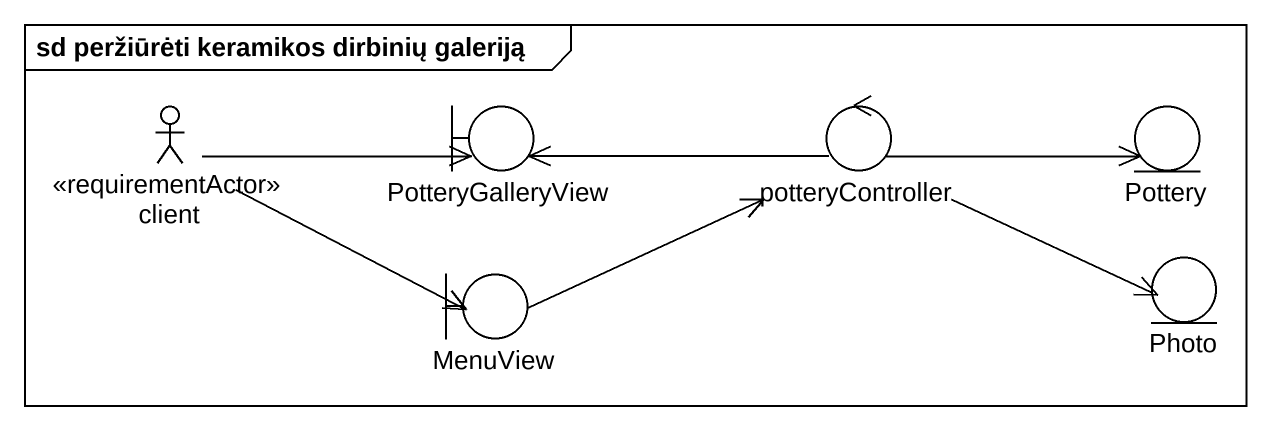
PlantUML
@startuml
mainframe sd peržiūrėti keramikos dirbinių galeriją
actor client <<requirementActor>>
boundary PotteryGalleryView
control potteryController
entity Pottery
boundary MenuView
entity Photo
client -right-> PotteryGalleryView
client -right-> MenuView
potteryController -left-> PotteryGalleryView
potteryController -right-> Pottery
potteryController -right-> Photo
MenuView -right-> potteryController
@enduml
